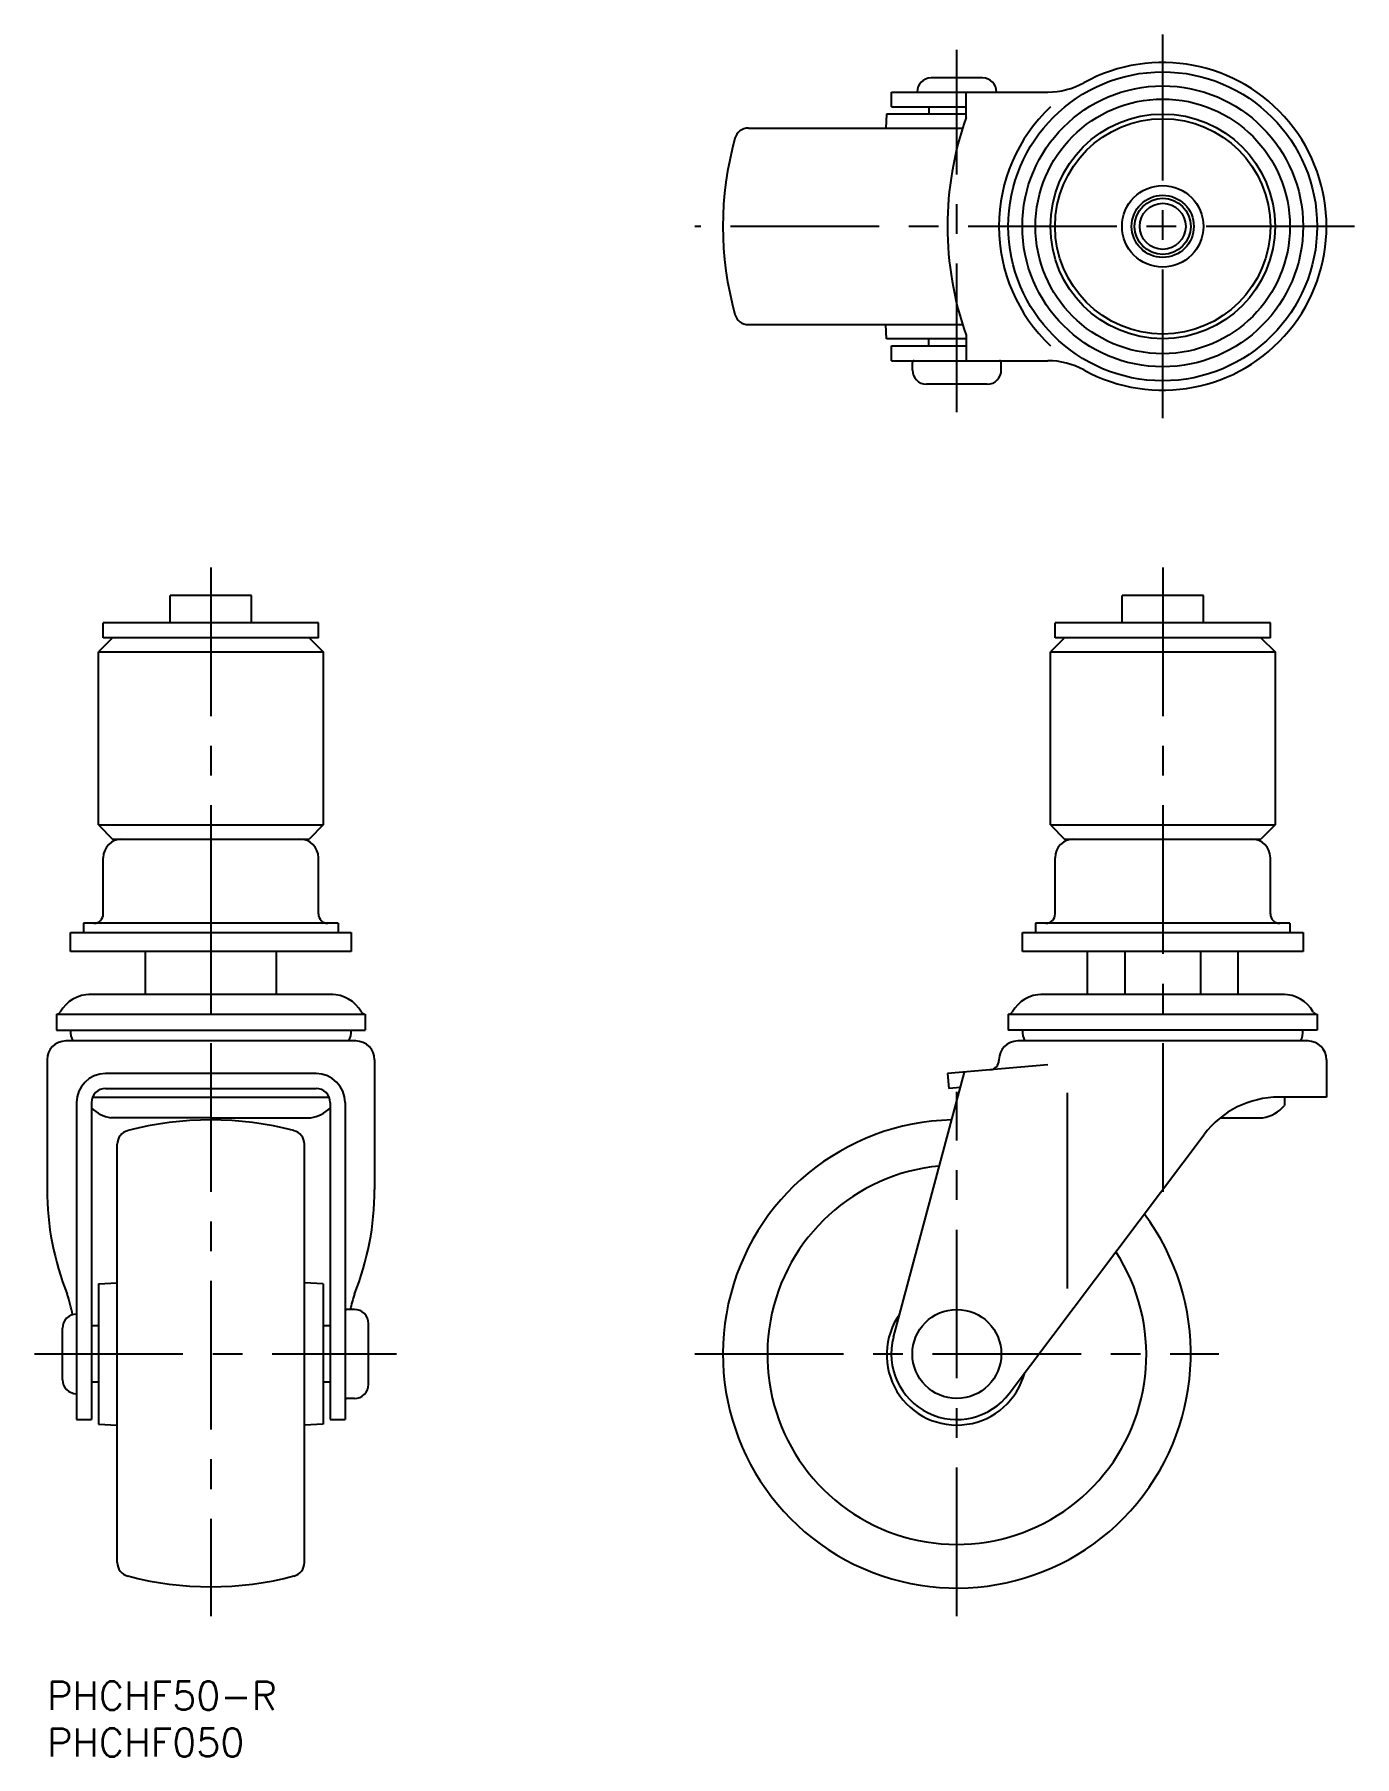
# Model space of a CAD drawing. Extents: x -1 to 140, y -8 to 176.
import ezdxf

# ---------------------------------------------------------------- set-up
doc = ezdxf.new("R2010")
doc.units = 0
doc.header["$LTSCALE"] = 0.5
doc.linetypes.add('CENTER', pattern=[50.8, 31.75, -6.35, 6.35, -6.35])
for name, color, linetype in [('MSM_CENTER', 1, 'CENTER'), ('MSM_CONTINUOUS', 7, 'CONTINUOUS'), ('MSM_NARROW', 5, 'CONTINUOUS'), ('MSM_PART_NUMBER', 7, 'CONTINUOUS')]:
    doc.layers.add(name, color=color, linetype=linetype)
doc.styles.get("Standard").update_dxf_attribs({"font": 'txt.shx', "height": 3, "bigfont": 'bigfont.shx'})

# ---------------------------------------------------------------- blocks, each defined once
blk = doc.blocks.new('*U5')
at = {"layer": 'MSM_PART_NUMBER'}
blk.add_text('PHCHF50-R', height=3, dxfattribs=at).set_placement((0, -3))
blk = doc.blocks.new('*U6')
at = {"layer": 'MSM_PART_NUMBER'}
blk.add_text('PHCHF050', height=3, dxfattribs=at).set_placement((0, -8))

msp = doc.modelspace()

# ---------------------------------------------------------------- linework, layer by layer
at = {"layer": 'MSM_CENTER'}
for p, q in [((119.22, 134.94), (119.22, 175.94)), ((97.22, 135.59), (97.22, 174.29)), ((139.72, 155.44), (69.22, 155.44)), ((17.5, 119), (17.5, 7)), ((119.22, 119), (119.22, 49.56)), ((97.22, 7), (97.22, 63)), ((-1.35, 35), (37.35, 35)), ((69.22, 35), (125.22, 35))]:
    msp.add_line(p, q, dxfattribs=at)
at = {"layer": 'MSM_CONTINUOUS'}
for p, q in [((99.97, 171.29), (94.47, 171.29)), ((90.22, 169.79), (106.94, 169.79)), ((90.22, 168.19), (90.22, 169.79)), ((98.21, 167.05), (98.21, 169.79)), ((89.72, 167.44), (89.64, 165.94)), ((98.21, 167.44), (89.72, 167.44)), ((90.22, 168.19), (98.21, 168.19)), ((94.21, 168.19), (94.21, 167.44)), ((74.95, 165.94), (97.83, 165.94)), ((74.95, 144.94), (97.83, 144.94)), ((89.72, 143.44), (89.64, 144.94)), ((98.21, 143.82), (98.21, 141.09)), ((98.21, 143.44), (89.72, 143.44)), ((90.22, 142.69), (98.21, 142.69)), ((90.22, 141.09), (90.22, 142.69)), ((94.22, 142.69), (94.22, 143.44)), ((90.22, 141.09), (106.94, 141.09)), ((92.47, 140.09), (92.47, 140.89)), ((101.97, 140.09), (101.97, 140.89)), ((100.47, 138.59), (93.97, 138.59)), ((21.85, 116), (13.15, 116)), ((13.15, 113.1), (13.15, 116)), ((21.85, 113.1), (21.85, 116)), ((123.57, 116), (114.87, 116)), ((114.87, 113.1), (114.87, 116)), ((123.57, 113.1), (123.57, 116)), ((29, 113.1), (6, 113.1)), ((6, 111.5), (6, 113.1)), ((29, 111.5), (29, 113.1)), ((130.72, 113.1), (107.72, 113.1)), ((107.72, 111.5), (107.72, 113.1)), ((130.72, 111.5), (130.72, 113.1)), ((7, 111.5), (5.5, 110)), ((29, 111.5), (6, 111.5)), ((28, 111.5), (29.5, 110)), ((108.72, 111.5), (107.22, 110)), ((130.72, 111.5), (107.72, 111.5)), ((129.72, 111.5), (131.22, 110)), ((5.5, 91.5), (5.5, 110)), ((5.5, 110), (29.5, 110)), ((29.5, 110), (29.5, 91.5)), ((107.22, 91.5), (107.22, 110)), ((107.22, 110), (131.22, 110)), ((131.22, 110), (131.22, 91.5)), ((5.5, 91.5), (7, 90)), ((5.5, 91.5), (29.5, 91.5)), ((29.5, 91.5), (28, 90)), ((107.22, 91.5), (108.72, 90)), ((107.22, 91.5), (131.22, 91.5)), ((131.22, 91.5), (129.72, 90)), ((7, 90), (28, 90)), ((108.72, 90), (129.72, 90)), ((6, 82), (6, 88)), ((29, 82), (29, 88)), ((107.72, 82), (107.72, 88)), ((130.72, 82), (130.72, 88)), ((31.1, 81), (3.9, 81)), ((3.9, 81), (3.9, 80)), ((31.1, 81), (31.1, 80)), ((132.82, 81), (105.62, 81)), ((105.62, 81), (105.62, 80)), ((132.82, 81), (132.82, 80)), ((2.5, 78), (2.5, 80)), ((2.5, 80), (32.5, 80)), ((32.5, 80), (32.5, 78)), ((104.22, 78), (104.22, 80)), ((104.22, 80), (134.22, 80)), ((134.22, 80), (134.22, 78)), ((32.5, 78), (2.5, 78)), ((10.5, 78), (10.5, 73.4)), ((17.5, 78), (17.5, 73.4)), ((24.5, 78), (24.5, 73.4)), ((134.22, 78), (104.22, 78)), ((111.14, 78), (111.14, 73.4)), ((115.18, 78), (115.18, 73.4)), ((123.26, 78), (123.26, 73.4)), ((127.3, 73.4), (127.3, 78)), ((30.53, 73.4), (4.46, 73.4)), ((132.25, 73.4), (106.18, 73.4)), ((1, 71.3), (1, 69.6)), ((1, 71.3), (34, 71.3)), ((34, 71.3), (34, 69.6)), ((102.72, 71.3), (102.72, 69.6)), ((102.72, 71.3), (135.72, 71.3)), ((135.72, 71.3), (135.72, 69.6)), ((1, 69.6), (34, 69.6)), ((33, 68.43), (2, 68.43)), ((135.72, 69.6), (102.72, 69.6)), ((134.75, 68.43), (103.72, 68.43)), ((0, 66.43), (0, 52.56)), ((35, 66.43), (35, 52.56)), ((101.72, 66.43), (101.72, 66.35)), ((136.72, 66.43), (136.72, 62.43)), ((28.75, 64.95), (6.25, 64.95)), ((90.46, 36.81), (98.04, 65.11)), ((106.94, 65.89), (96.22, 64.95)), ((96.22, 64.95), (96.36, 63.35)), ((6.25, 63.35), (28.75, 63.35)), ((97.6, 63.46), (96.36, 63.35)), ((109, 62.88), (109, 42)), ((3.15, 61.85), (3.15, 28)), ((4.75, 61.85), (4.75, 28)), ((4.86, 62.43), (30.14, 62.43)), ((30.25, 61.85), (30.25, 28)), ((31.85, 61.85), (31.85, 28)), ((136.72, 62.43), (131.6, 62.43)), ((132.22, 62.43), (132.22, 61.53)), ((17.5, 60.23), (6.82, 60.23)), ((17.5, 60.23), (28.18, 60.23)), ((125.39, 60.23), (129.9, 60.23)), ((7.5, 12.73), (7.5, 57.4)), ((27.5, 12.73), (27.5, 57.4)), ((102.81, 30.79), (123.66, 58.45)), ((5.5, 42.5), (7.5, 42.6)), ((5.5, 42.5), (5.5, 27.5)), ((29.5, 42.5), (27.5, 42.6)), ((29.5, 42.5), (29.5, 27.5)), ((32.85, 39.75), (32.05, 39.75)), ((1.65, 32.25), (1.65, 37.75)), ((5.5, 38), (4.75, 38)), ((30.25, 38), (29.5, 38)), ((34.35, 31.75), (34.35, 38.25)), ((5.5, 32), (4.75, 32)), ((30.25, 32), (29.5, 32)), ((32.85, 30.25), (32.05, 30.25)), ((3.15, 28), (4.75, 28)), ((30.25, 28), (31.85, 28)), ((5.5, 27.5), (7.5, 27.4)), ((29.5, 27.5), (27.5, 27.4))]:
    msp.add_line(p, q, dxfattribs=at)
for centre, radius in [((119.22, 155.44), 16.5), ((119.22, 155.44), 15), ((119.22, 155.44), 13.6), ((119.22, 155.44), 12), ((119.22, 155.44), 11.5), ((119.22, 155.44), 4.35), ((119.22, 155.44), 3.32), ((119.22, 155.44), 3), ((97.22, 35), 4.75)]:
    msp.add_circle(centre, radius, dxfattribs=at)
for centre, radius, start, end in [((119.22, 155.44), 17.5, 241.2195, 118.7805), ((94.47, 169.79), 1.5, 90, 180), ((99.97, 169.79), 1.5, 0, 90), ((106.94, 177.79), 8, 270, 298.7805), ((119.22, 155.44), 17.5, 133.2332, 226.7668), ((74.95, 164.44), 1.5, 90, 164.4157), ((131.22, 155.44), 35, 160.6176, 199.3824), ((107.22, 155.44), 35, 164.4157, 195.5843), ((74.95, 146.44), 1.5, 195.5843, 270), ((92.67, 140.89), 0.2, 90, 182.2046), ((93.97, 140.09), 1.5, 180, 270), ((100.47, 140.09), 1.5, 270, 0), ((101.77, 140.89), 0.2, 357.7954, 90), ((106.94, 133.09), 8, 61.2195, 90), ((8, 88), 2, 90, 180), ((27, 88), 2, 0, 90), ((109.72, 88), 2, 90, 180), ((128.72, 88), 2, 0, 90), ((5, 82), 1, 270, 0), ((30, 82), 1, 180, 270), ((106.72, 82), 1, 270, 0), ((131.72, 82), 1, 180, 270), ((4.61, 69.75), 3.65, 89.3198, 151.196), ((30.39, 69.75), 3.65, 28.804, 90.6802), ((106.33, 69.75), 3.65, 89.3198, 151.196), ((132.11, 69.75), 3.65, 28.804, 90.6802), ((1.05, 71.7), 0.4, 270, 331.196), ((33.94, 71.7), 0.4, 208.804, 270), ((102.78, 71.7), 0.4, 270, 331.196), ((135.67, 71.7), 0.4, 208.804, 270), ((2, 66.43), 2, 90, 180), ((4.5, 69.41), 1.99, 174.6523, 209.7503), ((30.5, 69.41), 1.99, 330.2497, 5.3477), ((33, 66.43), 2, 360, 90), ((103.72, 66.43), 2, 90, 180), ((106.22, 69.41), 1.99, 174.6523, 209.7503), ((132.22, 69.41), 1.99, 330.2497, 5.3477), ((134.72, 66.43), 2, 0, 90), ((100.72, 66.35), 1, 275, 0), ((6.25, 61.85), 3.1, 90, 180), ((28.75, 61.85), 3.1, 0, 90), ((6.25, 61.85), 1.5, 90, 180), ((28.75, 61.85), 1.5, 0, 90), ((7.33, 63.86), 3.66, 225.2664, 262.0252), ((27.67, 63.86), 3.66, 277.9748, 314.7336), ((131.64, 52.43), 10, 90, 143), ((129.4, 63.86), 3.66, 277.9748, 320.5458), ((17.5, 25), 35, 75.3016, 104.6984), ((97.22, 35), 25, 91.2602, 36.7398), ((9, 57.4), 1.5, 104.6984, 180), ((26, 57.4), 1.5, 0, 75.3016), ((97.22, 34.91), 20.25, 95.2945, 32.9423), ((30, 52.56), 30, 180, 201.8855), ((5, 52.56), 30, 338.1145, 0), ((-21.31, 34.19), 24.55, 11.7408, 17.0297), ((56.31, 34.19), 24.55, 162.9703, 166.917), ((3.15, 37.75), 1.5, 90, 180), ((32.05, 39.55), 0.2, 87.7954, 180), ((32.85, 38.25), 1.5, 0, 90), ((97.22, 34.91), 7.5, 144.4691, 345.1789), ((97.22, 35), 7, 165, 323), ((3.15, 32.25), 1.5, 180, 270), ((32.85, 31.75), 1.5, 270, 0), ((32.05, 30.45), 0.2, 180, 272.2046), ((9, 12.73), 1.5, 180, 255.3016), ((17.5, 45.14), 35, 255.3016, 284.6984), ((26, 12.73), 1.5, 284.6984, 360)]:
    msp.add_arc(centre, radius, start, end, dxfattribs=at)
at = {"layer": 'MSM_NARROW'}
msp.add_circle((119.22, 155.44), 2.46, dxfattribs=at)

# ---------------------------------------------------------------- block references
at = {"layer": 'MSM_CONTINUOUS'}
for name in ['*U5', '*U6']:
    msp.add_blockref(name, (0, 0), dxfattribs=at)

doc.saveas('drawing.dxf')
